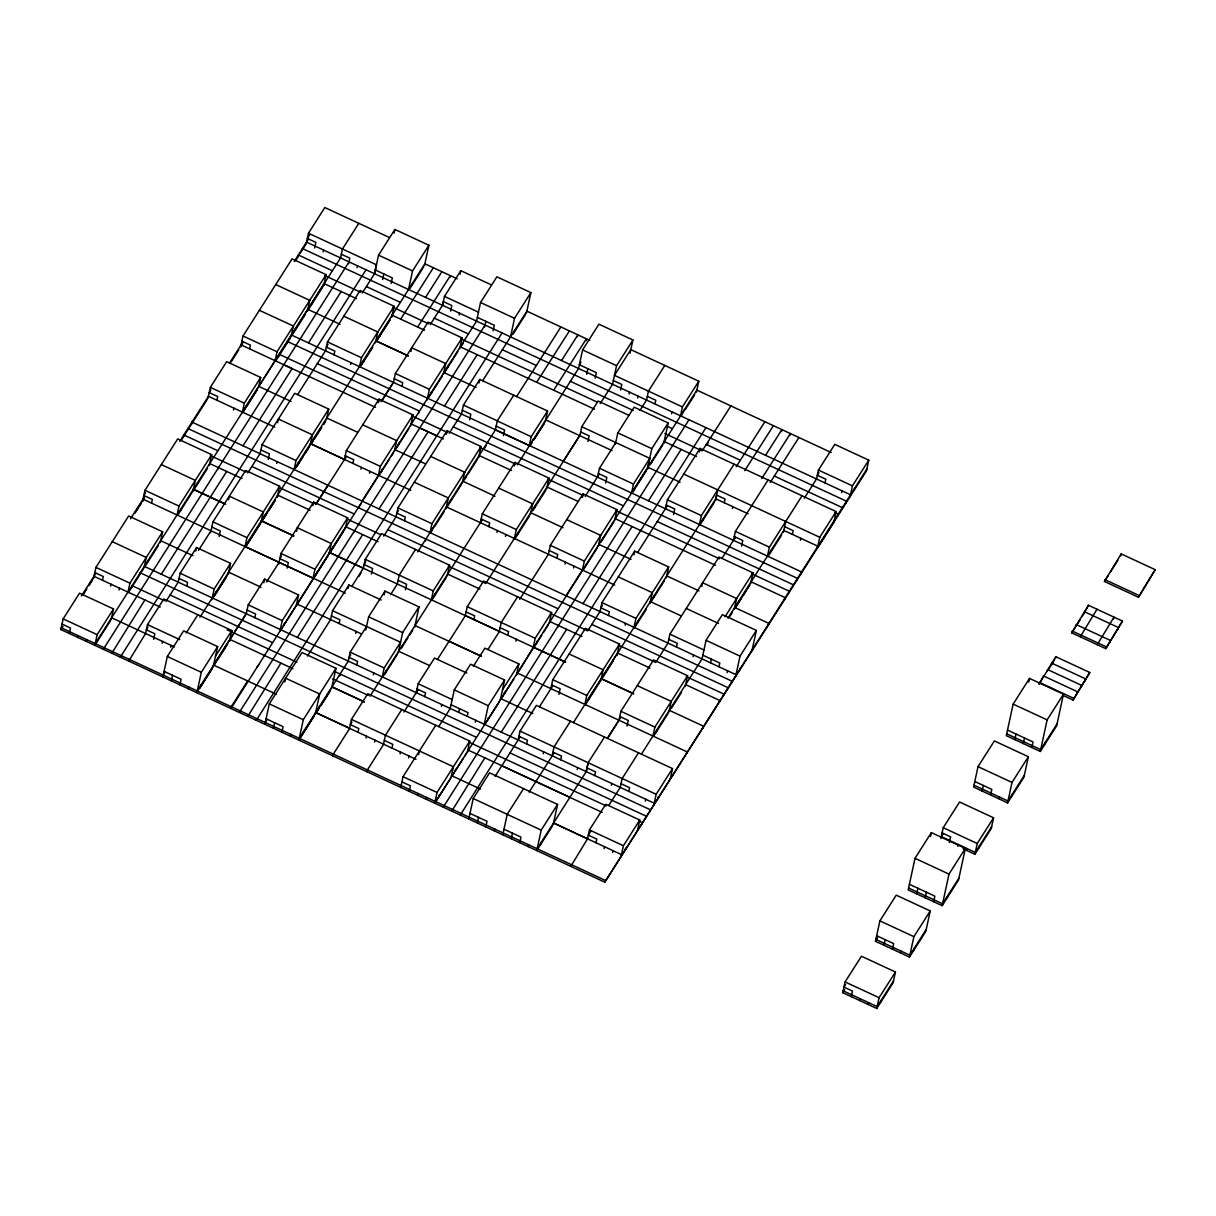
<?xml version="1.0" encoding="UTF-8"?>
<svg xmlns="http://www.w3.org/2000/svg" width="1216" height="1216" viewBox="0 0 1216 1216"><rect width="100%" height="100%" fill="white"/><g stroke="black" fill="none" stroke-linecap="round" stroke-linejoin="round"><path stroke-width="1.5" d="M111.188 619.734L113.514 608.958L79.511 593.18L63.156 618.883L60.83 629.645L62.746 626.62M69.327 633.597L70.528 628.018L62.031 624.082M77.824 637.534L78.234 635.679M93.541 578.132L93.951 576.278L160.223 607.058M93.602 578.147L95.927 567.37L128.638 515.979L162.64 531.772L160.299 542.534M86.321 641.486L86.731 639.631M102.509 580.23L103.299 576.521L94.802 572.569M94.833 645.438L97.158 634.661L113.514 608.958M110.595 586.036L111.006 584.182M103.314 649.253L349.038 261.881M119.092 589.988L119.502 588.134M142.576 501.007L144.506 497.982L142.652 501.068L143.002 499.168L345.298 593.119M142.652 501.068L144.978 490.291L177.688 438.9L211.69 454.678L209.258 465.454M111.826 653.19L144.917 599.944M127.999 592.07L129.93 583.163L162.64 531.772M131.602 587.495L132.088 585.656L164.297 600.643M151.559 503.15L152.35 499.442L143.853 495.49L145.494 492.921M120.323 657.142L366.046 269.77M143.868 568.222L144.278 566.352L654.238 803.198M144.354 566.382L146.285 557.46L112.282 541.682M148.033 561.807L148.443 559.953M129.185 659.209L128.774 661.063L145.57 633.536L147.486 624.614L163.841 598.926L231.83 630.511L229.49 641.288L229.854 639.388L292.828 668.633M183.434 436.818L183.844 434.963L217.831 450.756M187.522 430.388L187.933 428.534L731.91 681.142L731.5 682.997M191.611 423.974L192.082 421.998M177.05 514.991L178.98 506.084L211.69 454.678M180.743 510.431L181.138 508.562M153.657 639.342L154.873 633.764L146.361 629.812L148.002 627.243M208.042 398.164L210.338 387.372L226.693 361.669L260.68 377.462L258.765 386.369L291.065 401.432M192.934 491.127L193.344 489.258L225.644 504.26L193.329 489.273M192.994 491.158L195.335 480.381L161.333 464.603M162.154 643.279L162.564 641.425M197.083 484.728L197.494 482.874M216.904 400.231L217.71 396.522L209.213 392.57L210.839 390.002M260.999 587.222L228.669 572.204L228.274 574.089L230.523 563.327L196.521 547.534L180.166 573.238L178.235 582.145L165.999 601.434M162.898 676.932L167.306 656.503L183.662 630.8L217.664 646.593L213.15 666.976M170.666 647.231L171.061 645.377M186.732 586.097L187.538 582.388L179.041 578.436M195.746 551.106L196.521 547.534M323.76 285.41L326.086 274.649L292.083 258.856L243.033 335.996L240.707 346.758L242.622 343.733M171.395 680.884L172.596 675.306M217.786 469.376L218.211 467.476M233.502 409.99L233.913 408.12M249.599 348.855L250.405 345.131L241.908 341.194M210.611 532.623L212.952 521.862L245.647 470.455L279.65 486.248L277.37 497.086M179.892 684.821L181.093 679.258L164.099 671.369M260.68 377.462L244.325 403.165L242.41 412.072L324.155 283.556M246.088 407.512L246.498 405.642M219.123 536.575L220.324 530.997L211.827 527.06M228.532 499.73L229.307 496.158L263.294 511.951L261.014 522.789M188.389 688.773L188.799 686.918M211.827 599.792L214.168 589.03L230.523 563.327M215.916 593.378L216.326 591.508M196.901 692.725L201.309 672.296L217.664 646.593M200.99 686.295L201.385 684.441M275.105 360.696L277.035 351.774L326.086 274.649M297.966 256.834L298.361 254.98L332.363 270.773M278.798 356.182L279.194 354.266L313.196 370.105M302.054 250.42L302.45 248.566L846.412 501.19L846.017 503.059M260.102 453.644L262.033 444.737L294.728 393.3L328.73 409.093L326.374 419.839M389.409 237.53L324.824 207.526L308.469 233.229L306.128 243.99L300.352 253.065M217.634 658.692L214.776 664.407M286.976 343.322L287.386 341.468L797.346 578.314L796.951 580.169M245.024 546.562L246.939 537.654L279.65 486.248M291.065 336.893L293.39 326.07L259.388 310.293M248.702 541.986L249.113 540.132M295.138 330.418L295.549 328.563M268.204 459.45L269.405 453.887L260.908 449.935M314.64 247.942L315.841 242.364L307.344 238.427L309.791 234.566M277.613 422.606L278.373 419.003L312.39 434.826M307.435 311.19L309.73 300.352L275.728 284.559M265.058 516.298L265.453 514.444M276.701 463.402L277.111 461.548M311.494 304.684L311.889 302.83M323.137 251.894L323.532 250.025M197.296 690.87L246.255 613.73L248.231 604.854L264.586 579.15L298.574 594.943L296.248 605.705M230.903 708.518L476.566 321.1L480.533 302.51L496.888 276.807L530.89 292.6L526.482 313.029M277.278 496.964L277.674 495.11L310.08 510.234M323.79 285.486L324.186 283.632L356.486 298.634M254.798 617.713L255.603 613.989L247.106 610.052M263.811 582.707L264.586 579.15M239.324 712.409L485.062 325.052M294.105 469.437L296.035 460.53L328.73 409.093M340.526 257.929L342.456 249.006L358.811 223.318M297.798 464.862L298.194 463.007M278.692 564.239L280.957 553.447L313.667 502.041L347.654 517.834L345.329 528.61M325.523 350.846L327.454 341.924L360.149 290.502L394.151 306.28L391.765 317.057L392.251 315.202M247.821 716.361L280.926 663.115M348.642 263.735L349.828 258.157L341.331 254.22M310.065 445.588L312.375 434.796M314.138 439.143L314.534 437.289M287.128 568.161L288.329 562.582L279.832 558.646L281.474 556.077M334.02 354.783L334.826 351.074L326.329 347.122L327.97 344.554M296.537 531.316L297.312 527.744L331.314 543.537L328.974 554.314M256.318 720.313L502.071 332.941M357.124 267.672L357.534 265.818M279.893 631.408L282.218 620.646L298.574 594.943M283.982 624.978L284.392 623.124M264.89 724.326L269.298 703.897L302.009 652.506L336.011 668.298L331.497 688.712M312.892 505.613L313.667 502.041M296.43 605.644L345.739 526.756M350.618 364.542L351.029 362.687M273.387 728.278L274.588 722.699M284.863 681.918L285.654 678.209L319.656 694.002L315.233 714.43M457.186 278.798L424.886 263.796L424.475 265.65L428.898 245.237L394.896 229.444L378.541 255.147L374.528 273.722L362.277 292.995M347.654 517.834L314.959 569.24L313.029 578.147L245.054 546.516M359.526 366.624L361.456 357.717L394.151 306.28M281.884 732.23L283.085 726.651L266.091 718.762M316.722 573.572L317.118 571.718M363.219 362.064L363.614 360.21M382.63 279.513L383.83 273.95M410.719 425.767L413.03 414.945L379.027 399.152L346.332 450.589L344.402 459.496L310.506 443.673L410.719 490.291M394.106 233.153L394.896 229.444M290.381 736.166L290.791 734.312M375.486 342.79L377.796 331.983L343.794 316.206M333.062 547.884L333.473 546.03M379.559 336.33L379.954 334.476M391.126 283.465L392.327 277.902L375.334 269.998L374.528 273.722L376.458 264.799L308.469 233.229M352.898 463.448L353.704 459.724L345.207 455.787M298.893 740.118L303.301 719.69L336.011 668.298M302.982 733.689L303.377 731.834M361 469.239L361.395 467.385M381.186 599.99L348.901 584.987L332.546 610.69L330.615 619.598L307.45 656.032M378.267 402.709L379.027 399.152M353.795 532.532L354.221 530.632M315.309 714.446L315.719 712.53L349.722 728.323L333.336 754.148M408.53 289.499L412.543 270.94L428.898 245.237M369.497 473.191L369.907 471.337M319.732 706.146L316.874 711.862M412.224 284.939L412.619 283.085M339.112 623.55L339.918 619.826L331.421 615.889M348.126 588.544L348.901 584.987M393.437 382.432L395.367 373.51L428.078 322.088L462.065 337.881L459.815 348.658M378.404 475.289L380.334 466.366L413.03 414.945M382.082 470.714L382.493 468.859M401.949 386.369L402.739 382.66L394.242 378.708M351.789 586.416L363.341 568.206L365.226 559.33L381.581 533.626L449.586 565.212L447.245 575.974M410.947 351.378L411.722 347.791L445.725 363.599L443.399 374.376M348.262 661.094L350.193 652.186L366.548 626.483M394.364 451.47L396.674 440.648L362.672 424.855M355.71 633.293L356.106 631.438M398.438 444.98L398.833 443.126M371.397 574.043L372.598 568.48L364.101 564.528L365.727 561.959M332.941 756.002L333.366 754.026M356.759 665.046L357.565 661.322L349.068 657.385L350.71 654.816M365.773 630.04L368.63 616.801L384.986 591.098L418.988 606.89L414.595 627.41M349.509 728.338L351.439 719.416L367.794 693.713L469.756 741.061L467.491 751.807M396.021 516.83L397.951 507.923L447.032 430.738L481.034 446.53L478.724 457.353M418.897 412.862L419.292 411.008L317.315 363.645M430.251 324.566L442.518 305.292L443.323 301.583L451.835 305.52L450.619 311.098M449.981 277.506L450.376 275.637L417.666 327.043M384.195 594.822L384.986 591.098M427.044 400.079L429.37 389.302L462.065 337.881M358.006 732.275L358.811 728.566L350.314 724.614L351.956 722.046M431.133 393.65L431.528 391.795M404.518 520.782L405.323 517.058L396.826 513.122L398.453 510.538M373.358 674.789L373.768 672.934M460.043 274.238L460.803 270.682L491.401 284.894M366.107 738.082L366.518 736.227M447.473 367.916L447.883 366.062M459.131 315.05L459.526 313.181M382.265 676.886L384.195 667.964L400.55 642.261L332.546 610.69M385.943 672.311L386.354 670.457M405.399 589.836L406.6 584.273L398.103 580.321M366.974 771.841L367.338 769.926M374.604 742.034L375.014 740.179M398.225 653.068L402.633 632.594L418.988 606.89M446.257 434.294L447.032 430.738M402.314 646.593L402.709 644.738M425.554 540.907L425.919 539.038M383.511 744.131L385.442 735.209L401.797 709.506M430.008 532.623L431.938 523.701L481.034 446.53M434.097 526.194L431.254 531.909M545.239 421.754L547.565 410.993L479.788 379.407L463.433 405.095L461.502 414.018L449.175 433.261M392.008 748.068L392.814 744.359L384.317 740.407M484.667 326.906L485.822 321.313M445.968 508.774L448.324 497.952L414.306 482.22M450.087 502.299L450.498 500.445M469.604 419.824L470.805 414.246L462.308 410.294M369.998 696.221L431.391 599.838L433.23 590.915L449.586 565.212M479.013 382.964L479.788 379.407M400.11 753.874L400.505 752.02M434.978 595.247L435.389 593.393M493.118 330.828L494.319 325.265L477.326 317.361M416.252 692.664L418.167 683.757L434.522 658.054L466.822 673.056M462.338 483.071L464.679 472.218M466.442 476.566L466.838 474.711M400.718 787.451L403.043 776.674L435.754 725.283M400.961 787.634L401.371 785.779M408.606 757.826L409.017 755.972M424.749 696.616L425.554 692.892L417.042 688.955M478.678 457.322L479.074 455.468L511.434 470.501M409.214 791.403L410.415 785.825L401.918 781.873M418.669 754.574L419.398 750.971M510.522 336.862L514.535 318.303L530.89 292.6M514.216 332.302L514.611 330.448M417.711 795.34L418.122 793.486M480.381 522.698L482.311 513.79L515.022 462.354L549.009 478.146L546.683 488.923M441.347 706.359L441.742 704.505M503.394 435.617L504.594 430.054L496.098 426.102M465.318 615.615L467.248 606.708L483.603 581.005L551.562 612.56L549.237 623.337M426.223 799.292L426.618 797.438M488.893 526.65L489.683 522.941L481.186 518.989M500.202 700.416L504.61 679.987L470.607 664.194L454.252 689.898L450.239 708.457L438.778 726.499M473.814 619.567L474.62 615.843L466.123 611.906M434.72 803.244L437.046 792.467L469.756 741.061M434.781 803.183L696.89 390.123L831.197 452.504M438.809 796.814L439.204 794.96M496.979 532.456L497.39 530.602M458.736 712.409L459.542 708.7M514.246 465.926L515.022 462.354M443.278 807.135L688.97 419.748M451.075 777.541L453.401 766.764L351.439 719.416M505.476 536.408L505.886 534.538M455.164 771.111L455.559 769.257M467.233 716.361L468.038 712.637L451.045 704.748M547.565 410.993L531.21 436.696L529.294 445.603L495.292 429.81L497.435 420.888L463.433 405.095M451.79 811.087L484.88 757.842M533.383 439.174L529.705 446.181M514.383 538.49L516.314 529.583L549.009 478.146M475.334 722.152L475.73 720.298M518.077 533.93L518.472 532.061M499.32 631.408L501.22 622.486L517.606 596.798M460.286 815.024L705.964 427.637M484.226 724.25L488.254 705.69L504.61 679.987M530.343 514.642L532.654 503.85M487.92 719.674L488.315 717.82M534.417 508.197L534.812 506.342M507.786 635.345L508.592 631.621L500.095 627.684M468.783 818.976L473.222 798.532L489.577 772.829L557.551 804.43L553.113 824.934M577.494 336.726L577.889 334.856L561.534 360.559M504.29 693.986L504.701 692.132M515.888 641.136L516.283 639.282M477.31 822.913L478.511 817.334M630.025 353.202L632.928 339.994L598.926 324.201L582.57 349.904L578.558 368.478L517.21 464.862M585.99 340.662L586.386 338.808L553.66 390.214M516.557 674.713L518.882 663.936L484.895 648.158L473.343 666.292M516.678 674.789L533.429 647.231M485.807 826.85L487.008 821.286L470.014 813.398M586.659 374.285L587.86 368.706M614.673 520.494L617.044 509.686L583.042 493.894L550.346 545.33L548.416 554.238L519.734 599.26M551.562 612.56L535.207 638.263L533.292 647.186L565.607 662.142L329.338 552.429M494.304 830.802L494.714 828.947M579.834 435.647L581.75 426.74L598.105 401.037L628.718 415.249M536.97 642.61L537.381 640.756M595.156 378.222L596.357 372.658L579.363 364.754L580.99 362.186M556.913 558.19L557.718 554.481L549.222 550.529M518.122 740.012L520.053 731.09L536.408 705.386L672.524 768.588L670.183 779.365M502.786 834.769L507.224 814.325M587.921 441.454L589.137 435.875L580.64 431.938M565.014 563.996L565.41 562.142M526.619 743.949L527.425 740.24L518.928 736.288M582.266 497.466L583.042 493.894M511.282 838.721L512.483 833.142M557.749 627.258L558.174 625.358M632.928 339.994L616.573 365.697L612.56 384.271L600.248 403.514M573.511 567.948L573.906 566.094M550.848 688.59L552.763 679.683L585.474 628.292L619.476 644.07L617.15 654.846M597.542 477.174L599.473 468.266L615.828 442.563M519.779 842.658L520.98 837.094L503.986 829.206M620.616 390.047L621.817 384.484L613.32 380.532M617.044 509.686L584.334 561.123L582.418 570.03L566.063 595.734M543.218 753.707L543.628 751.853M586.097 565.47L586.507 563.616M558.934 694.397L560.15 688.834L551.638 684.882M605.644 482.98L606.845 477.417L598.348 473.465M528.276 846.61L528.686 844.755M615.402 444.007L617.819 432.866L634.174 407.162L668.177 422.955L663.754 443.384L664.164 441.53M629.113 393.999L629.523 392.145M529.127 792.133L552.216 755.881L554.055 746.882L570.471 721.21M598.318 546.197L600.689 535.39L566.686 519.597M602.452 539.737L602.847 537.882M536.788 850.562L541.196 830.133L557.551 804.43M540.877 844.132L541.272 842.278M637.61 397.951L638.02 396.082M560.698 759.772L561.503 756.063L553.006 752.111M600.05 611.526L601.966 602.619L634.676 551.182L668.663 566.975L666.322 577.782M619.476 644.07L586.766 695.476L584.835 704.383L617.546 652.992M581.75 426.74L649.815 458.356L633.46 484.059L631.545 492.966L647.9 467.263M588.529 699.808L588.924 697.954M608.547 615.478L609.353 611.754L600.841 607.818L602.482 605.249M655.014 403.986L655.819 400.277L647.322 396.325M577.296 769.53L577.691 767.676M600.886 680.61L603.121 669.773L569.118 653.98M668.177 422.955L651.822 448.658L647.398 469.087L647.809 467.233L680.094 482.22M647.49 469.118L649.815 458.356M651.487 462.658L651.898 460.803M537.183 848.707L586.203 771.658L588.118 762.706L604.519 737.033M586.234 771.643L588.164 762.736M633.901 554.754L634.676 551.182M570.76 866.385L587.541 838.797L589.426 829.95L605.781 804.247L639.768 820.04L637.458 830.802M617.242 654.907L617.637 653.053L649.937 668.055M625.146 625.222L625.541 623.367M671.612 413.744L672.007 411.89M594.746 775.595L595.536 771.871L587.039 767.934M634.038 627.319L635.968 618.397L668.663 566.975M680.504 415.826L682.434 406.919L698.79 381.216L630.8 349.63L614.445 375.334L682.434 406.919M637.731 622.744L638.126 620.89M684.593 409.412L681.75 415.112M685.246 686.493L687.587 675.716L653.585 659.923L620.89 711.314L618.959 720.222L607.438 738.37L620.874 717.182M665.441 508.714L667.371 499.806L700.082 448.4L836.122 511.586L833.796 522.363L817.441 548.051L819.766 537.29L836.122 511.586M595.992 842.81L596.798 839.086L588.301 835.149L590.748 831.288M649.982 603.44L652.308 592.678L618.321 576.886M611.344 785.338L611.739 783.484M696.464 391.993L698.79 381.216M654.071 597.01L654.482 595.156M627.061 726.028L628.262 720.465L619.765 716.513M673.542 514.52L674.743 508.957L666.246 505.005M604.094 848.616L604.489 846.746M620.236 787.436L622.166 778.498L638.522 752.795M62.73 626.498L60.8 629.523L604.778 882.162L866.856 469.072M612.59 852.553L613.001 850.698M628.748 791.358L629.554 787.649L621.042 783.697M621.087 856.505L623.413 845.728L639.768 820.04M750.682 583.65L752.962 572.812L718.975 557.034L669.91 634.159L667.979 643.082L655.728 662.416L618.336 645.042M625.176 850.075L625.586 848.221M652.962 736.014L654.877 727.107L687.587 675.716M699.443 524.506L701.358 515.599L734.084 464.193M656.64 731.454L657.05 729.6M703.122 519.931L703.532 518.077M676.476 647.018L677.282 643.31L668.785 639.358M645.346 801.116L645.742 799.262M641.546 824.387L641.942 822.518L638.537 820.952M645.635 817.958L646.03 816.103L510.036 752.932M668.891 712.196L671.232 701.404L637.23 685.626M717.729 489.896L715.418 500.673L716.604 495.094L725.101 499.031L724.295 502.755M649.724 811.528L650.119 809.674L140.174 572.782L139.779 574.651L143.047 569.498M653.813 805.098L656.169 794.291L672.524 768.588M701.845 586.325L702.605 582.738L736.622 598.546L734.297 609.322L734.707 607.498L768.71 623.291L768.314 625.146M657.932 798.638L658.327 796.769M693.074 656.777L693.485 654.922M732.397 508.562L732.792 506.692M751.944 650.834L756.382 630.42L722.395 614.627L706.04 640.33L702.027 658.89L641.394 754.163M686.538 753.662L686.934 751.807L516.952 672.843M768.071 479.97L735.406 531.377L733.476 540.284L735.391 537.259M710.524 662.842L711.33 659.133M741.578 546.09L742.778 540.527L734.282 536.575M702.894 727.989L703.289 726.104L669.302 710.326M719.021 666.794L719.826 663.07L702.818 655.181M738.37 602.862L738.766 601.008M719.249 702.286L719.644 700.431L685.642 684.638M727.122 672.6L727.518 670.73M723.322 695.856L723.733 694.002L686.326 676.628M781.493 431.467L781.903 429.613L765.548 455.316M727.411 689.426L727.822 687.572L591.827 624.416M735.589 676.582L740.027 656.123L756.382 630.42M790.005 435.419L790.4 433.565L761.748 478.526M739.708 670.122L740.103 668.253M767.478 556.077L769.394 547.17L802.058 495.763M771.157 551.517L771.567 549.647M783.438 532.274L785.749 521.466M792.346 534.356L793.151 530.647L784.654 526.695M784.685 599.442L785.065 597.588L751.062 581.795M788.774 593.013L789.169 591.158L751.777 573.8M800.447 540.162L800.842 538.308M792.862 586.598L793.258 584.744L657.263 521.573M604.762 882.178L866.461 470.926L868.786 460.165L834.784 444.372L818.429 470.075L816.514 478.982L804.247 498.256M801.435 571.885L801.04 573.739L801.435 571.885L291.475 335.038M825.01 482.934L825.816 479.21L817.304 475.274L818.946 472.705M821.53 541.637L821.94 539.782M841.609 492.678L842.004 490.823M837.839 515.903L838.234 514.049L834.845 512.468M841.928 509.474L842.323 507.619L774.334 476.049M850.106 496.63L852.431 485.853L868.786 460.165M854.194 490.2L854.59 488.346M842.764 992.682L845.09 981.92L861.445 956.217L895.447 972.01L893.106 982.771L876.751 1008.474L842.764 992.682L844.679 989.672M851.261 996.634L852.462 991.07L843.965 987.118L845.591 984.55M859.758 1000.586L860.153 998.731M875.474 941.29L879.882 920.862L896.238 895.158L930.24 910.951L925.817 931.365L909.462 957.068L875.474 941.29L877.39 938.266M868.254 1004.538L868.665 1002.668M883.971 945.227L885.172 939.664M876.751 1008.474L879.092 997.713L895.447 972.01M880.84 1002.06L881.25 1000.19M892.468 949.179L893.669 943.616L876.675 935.712M915.01 858.314L908.185 889.884L942.172 905.677L958.527 879.974L965.352 848.403L931.365 832.61L915.01 858.314L948.997 874.106L942.172 905.677M900.965 953.131L901.375 951.277M916.682 893.821L917.882 888.258M930.559 836.334L931.365 832.61M909.462 957.068L913.885 936.654L930.24 910.951M913.55 950.654L913.961 948.799M925.178 897.773L926.379 892.21M940.895 838.478L943.221 827.701L959.576 801.998L993.578 817.79L991.238 828.567L974.882 854.27L962.996 848.738M933.675 901.725L934.876 896.146L909.386 884.306M949.392 842.43L950.593 836.851L942.096 832.899M946.261 899.247L946.671 897.393M957.889 846.366L958.284 844.512M978.014 766.642L973.606 787.071L1007.593 802.864L1023.948 777.161L1028.371 756.732L994.369 740.939L978.014 766.642L1012.016 782.435L1007.593 802.864M966.386 850.318L966.796 848.464M982.102 791.023L983.303 785.445M974.882 854.27L977.223 843.494L993.578 817.79M978.971 847.841L979.382 845.986M990.599 794.96L991.8 789.397L974.806 781.508M1013.141 704.11L1006.316 735.665L1040.303 751.458L1056.658 725.754L1063.483 694.184L1029.496 678.406L1013.141 704.11L1047.128 719.887L1040.303 751.458M999.096 798.912L999.506 797.058M1014.813 739.617L1016.014 734.038M1028.69 682.115L1029.496 678.406M1011.682 796.434L1012.092 794.58M1023.31 743.569L1024.51 737.99M1062.814 695.309L1073.029 700.051L1089.779 672.494L1055.777 656.701L1039.026 684.258L1043.51 675.974L1077.513 691.767L1077.118 693.622M1047.204 671.414L1047.599 669.56L1081.602 685.353L1081.206 687.207M1031.806 747.506L1033.022 741.942L1007.517 730.102M1051.293 664.985L1051.688 663.13L1085.69 678.923L1085.295 680.778M1055.382 658.555L1055.777 656.701M1044.392 745.028L1044.802 743.174M1071.737 632.852L1088.487 605.294L1122.49 621.087L1105.739 648.645L1071.737 632.852L1080.37 619.294M1075.826 626.438L1076.221 624.583L1110.223 640.361L1109.828 642.23M1084.003 613.578L1084.398 611.724L1118.401 627.517L1118.006 629.371M1080.234 636.804L1096.984 609.246M1088.487 605.294L1082.179 616.436M1073.029 700.051L1089.779 672.494M1104.447 581.461L1121.198 553.903L1155.2 569.681L1138.45 597.238L1104.447 581.461L1108.293 575.411M1097.227 644.708L1113.993 617.135L1113.582 619.005M1120.802 555.758L1121.198 553.903M1105.739 648.645L1122.49 621.087M1138.45 597.238L1155.2 569.681M442.518 305.292L444.448 296.385L460.803 270.682M699.306 451.957L700.082 448.4M817.395 548.036L817.79 546.182L783.788 530.389M81.442 595.931L95.927 573.268M130.492 518.822L143.002 499.168M179.755 441.393L208.438 396.294L274.71 427.135M229.596 363.037L243.033 341.878M294.272 261.41L308.454 239.111M82.931 594.746L86.777 588.696L82.962 594.761M181.062 440.542L187.796 429.947M188.343 429.111L207.085 399.669M231.086 361.912L238.807 349.767M295.503 260.695L298.437 256.09M137.788 508.577L134.9 513.106L141.618 502.527L139.718 505.552M95.228 643.583L340.541 257.929M95.638 644.146L110.215 621.102M128.334 592.633L139.232 575.639M144.841 566.702L158.414 545.498M178.281 514.277L191.976 492.617M193.815 489.866L207.465 468.418M242.82 412.65L245.267 408.789M246.802 406.433L257.397 389.743M275.667 361.076L290.244 338.185M292.691 334.278L305.52 314.108M308.226 309.837L322.818 286.9M161.272 574.256L226.678 471.458M243.063 445.725L292.114 368.646L283.617 364.694M308.469 342.927L341.194 291.521M198.482 550.392L211.037 530.738M247.79 472.902L260.057 453.614M297.57 394.683L325.493 350.786M186.276 632.867L197.843 614.703M163.172 675.002L165.102 671.977M199.971 617.211L424.886 263.796M227.24 575.578L213.758 596.767L226.343 577.098M246.498 545.361L259.966 524.187M261.896 521.162L266.699 513.608M268.63 510.583L275.363 500.004M295.564 468.251L303.255 456.152M305.186 453.127L309.031 447.078M310.962 444.053L321.541 427.424M323.456 424.399L325.386 421.39L323.517 424.399M360.985 365.438L372.522 347.305M376.382 341.255L381.186 333.686M383.116 330.676L389.85 320.082M410.05 288.344L423.533 267.14M246.255 545.847L260.026 524.202M261.79 521.436L275.439 499.989M296.582 466.762L309.138 447.047M310.87 444.281L313.318 440.42M314.853 438.003L321.693 427.272M360.757 365.91L372.658 347.214M376.291 341.468L389.941 320.021M400.672 319.154L433.382 267.748M425.524 297.403L441.879 271.7M215.475 656.214L231.83 630.511M246.24 613.715L213.499 665.091L276.488 694.321M328.031 485.199L315.765 504.473L346.423 456.456M266.547 581.962L279.194 562.294M199.682 688.15L212.192 668.496L199.348 688.864M218.181 659.072L227.605 644.237M231.298 706.663L247.654 680.96M362.11 501.007L378.465 475.304M256.713 667.614L258.719 664.635M281.823 628.383L295.306 607.194M314.26 577.433L328.031 555.788M330.615 551.73L343.444 531.574M359.176 506.707L360.848 504.123M379.909 474.134L389.637 458.858M391.461 455.985L393.406 452.914M396.279 448.446L408.819 428.67M428.67 397.51L442.472 375.866M444.205 373.069L457.854 351.606M461.396 346.074L463.083 343.52M297.282 637.427L362.687 534.63M379.073 508.896L428.123 431.802M444.478 406.098L477.189 354.692M265.225 722.395L267.155 719.37M383.739 536.104L396.066 516.785M482.646 380.73L526.878 311.159L589.79 340.389M359.085 576.186L361 573.07M513 334.187L525.525 314.503M415.583 549.419L399.213 575.122L397.298 584.03L390.594 594.654M513.79 395.185L497.222 420.903L531.21 436.696M299.288 738.264L348.262 661.154M417.742 551.882L495.49 429.795M516.648 396.522L560.88 326.967M299.744 738.538L314.184 715.859L302.738 734.069M317.072 711.33L318.987 708.305M320.918 705.28L330.539 690.156M434.644 526.558L444.083 511.738M446.941 507.224L461.411 484.5M464.254 480.001L466.199 476.946M468.099 473.951L477.736 458.797M484.409 448.339L486.081 445.786M299.698 738.826L302.161 734.981M320.264 706.511L329.703 691.691M536.666 382.31L569.392 330.919M431.3 599.822L482.311 519.673M384.317 674.88L397.267 654.512M401.098 648.538L407.968 637.701M409.762 634.934L412.68 630.283M432.531 599.108L446.318 577.433M529.902 445.907L531.939 442.882M563.312 461.305L579.667 435.602L485.746 583.467L448.385 566.124M403.955 711.998L418.167 689.639M437.426 659.452L465.424 615.615L499.426 631.408L487.89 649.587M367.369 769.986L383.694 744.222M514.946 538.794L529.386 516.101M532.775 510.766L545.741 490.398M664.802 365.423L648.447 391.126L646.517 400.049L639.981 410.309M599.23 474.073L585.185 496.417M502.527 689.639L518.882 663.936M436.635 800.219L450.178 779M451.896 776.249L454.343 772.403M455.878 769.986L462.718 759.255M464.542 756.367L466.518 753.312M485.473 723.535L499.244 701.89M501.843 697.847L513.73 679.166M534.523 646.471L541.698 635.193M543.461 632.411L548.279 624.826M582.935 570.38L597.421 547.671M600.81 542.306L613.776 521.938M632.776 492.252L635.223 488.406M635.846 487.221L646.441 470.592M650.286 464.542L662.811 444.858M685.14 409.777L694.579 394.957M501.235 732.138L566.641 629.356M583.026 603.622L632.077 526.528M648.432 500.825L681.158 449.418M495.14 776.34L520.053 736.987M539.418 706.785L552.87 685.611M600.02 611.496L587.738 630.83L553.766 614.992M637.534 552.566L667.371 505.689M730.892 405.916L702.194 450.862L664.848 433.519M706.754 445.026L708.381 442.457M507.194 814.34L523.579 788.622M552.125 755.79L554.055 752.78M573.405 722.578L715.814 498.818L748.114 513.821M736.242 466.686L764.894 421.709M585.261 704.961L599.853 682.024M602.422 677.981L613.366 660.774M634.463 627.882L646.228 609.398M650.94 601.966L664.453 580.701M699.854 525.084L714.446 502.147M744.739 470.622L773.406 425.661M721.985 558.296L735.376 537.274M770.245 482.463L782.511 463.19M782.542 463.205L798.897 437.502M538.414 847.993L552.201 826.333M725.07 616.694L752.962 572.812M608.76 805.448L620.206 787.451M727.974 618.078L783.834 530.374M735.102 608L749.694 585.063M654.193 735.3L667.964 713.655M671.354 708.32L681.492 692.406M729.494 616.907L732.412 612.286M735.27 607.848L741.061 598.758M742.976 595.749L745.879 591.204M747.779 588.194L749.725 585.154M767.889 556.654L781.538 535.192M877.8 936.411L875.87 939.421L909.872 955.214L926.227 929.51M943.221 833.598L941.29 836.623L975.293 852.416L991.648 826.713M1048.025 670.122L1054.561 659.847M1110.223 572.386L1117.914 560.287M948.997 874.106L965.352 848.403M1047.128 719.887L1063.483 694.184M1012.016 782.435L1028.371 756.732M893.517 980.917L877.162 1006.62L843.159 990.827M958.938 878.104L942.582 903.807L908.58 888.03M1024.358 775.306L1008.003 801.01L974.001 785.217M1057.069 723.9L1040.714 749.603L1006.711 733.81M1104.842 579.591L1138.845 595.384M378.541 255.147L412.543 270.94M480.533 302.51L514.535 318.303M582.57 349.904L616.573 365.697M444.448 296.385L478.45 312.178M818.429 470.075L852.431 485.853M306.538 242.136L850.501 494.775M366.366 286.566L400.353 302.358M434.34 318.151L468.342 333.929M502.345 349.722L536.332 365.514M570.35 381.307L633.247 410.506M667.234 426.299L672.342 428.67M706.329 444.463L740.331 460.256M324.87 275.622L360.574 292.205M392.874 307.207L428.564 323.775M460.849 338.778L596.858 401.934M392.175 315.202L424.551 330.205M460.195 346.788L594.487 409.169M664.118 441.499L696.449 456.517M1072.132 630.998L1106.134 646.79M617.819 432.866L651.822 448.658M683.726 474.103L819.766 537.29M375.957 340.83L408.257 355.832M307.83 309.335L340.13 324.338M375.896 340.906L408.196 355.908M443.84 372.506L476.14 387.494M545.695 419.87L612.134 450.65M327.454 341.924L361.456 357.717M395.367 373.51L429.37 389.302M599.473 468.266L633.46 484.059M667.371 499.806L701.358 515.599M735.406 531.377L769.394 547.17M1039.422 682.404L1073.424 698.197M453.264 426.831L623.261 505.78M243.033 335.996L277.035 351.774M313.226 370.059L379.498 400.854M411.814 415.857L447.503 432.486M479.773 447.473L515.523 464.071M547.778 479.058L583.482 495.626M615.782 510.629L719.462 558.798M241.102 344.903L375.44 407.299M411.114 423.913L443.414 438.915M547.109 487.023L577.691 501.266M615.083 518.639L715.373 565.212M419.611 427.865L436.62 435.754M430.677 456.441L464.679 472.249M498.651 488.057L532.669 503.88M326.785 418L357.443 432.197M394.759 449.616L425.372 463.813M462.718 481.171L495.034 496.219M530.754 512.726L563.054 527.729M598.728 544.342L631.028 559.33M666.733 575.913L699.033 590.915M210.338 387.372L244.325 403.165M346.332 450.589L380.334 466.366M482.311 513.79L516.314 529.583M550.346 545.33L584.334 561.123M686.265 608.456L718.565 623.458M446.378 506.905L614.673 585.018M650.378 601.616L681.006 615.813M706.04 640.33L740.027 656.123M262.033 444.737L296.035 460.53M397.951 507.923L431.938 523.701M601.966 602.619L635.968 618.397M669.91 634.159L703.912 649.952M192.022 422.119L736.014 674.682M251.879 466.473L353.856 513.836M387.828 529.674L557.825 608.623M246.103 472.097L210.353 455.605M278.388 487.114L314.062 503.682M346.378 518.685L380.395 534.478M550.346 613.472L553.736 615.053M209.684 463.57L242.014 478.526M345.694 526.726L378.009 541.698M447.655 574.104L479.955 589.091M549.647 621.452L581.978 636.409M943.221 827.701L977.223 843.494M365.226 559.33L433.23 590.915M467.248 606.708L535.207 638.263M293.74 535.891L261.44 520.889L293.725 535.922M329.338 552.414L363.341 568.206M144.978 490.291L178.98 506.084M212.952 521.862L246.939 537.654M280.957 553.447L314.959 569.24M552.763 679.683L586.766 695.476M620.89 711.314L654.877 727.107M449.038 641.212L481.338 656.214M414.975 625.51L481.369 656.321M368.63 616.801L402.633 632.594M160.634 540.664L192.934 555.651M296.628 603.82L361.289 633.855M398.62 651.214L429.233 665.41M500.597 698.546L532.897 713.549M454.252 689.898L488.254 705.69M180.166 573.238L214.168 589.03M248.231 604.854L282.218 620.646M350.193 652.186L384.195 667.964M418.167 683.757L452.17 699.534M520.053 731.09L656.169 794.291M879.882 920.862L913.885 936.654M170.088 595.004L272.065 642.367M334.947 671.627L476.049 737.139M95.927 567.37L129.93 583.163M227.179 629.842L296.902 662.234M332.561 678.832L368.296 695.43M468.555 741.988L606.237 805.95M332.074 686.888L364.374 701.89M467.871 749.953L569.878 797.316M331.907 686.858L364.207 701.86M501.858 765.791L602.148 812.364M147.486 624.614L179.786 639.616M589.426 829.95L623.413 845.728M111.568 617.758L174.466 646.958M451.531 775.641L480.442 789.047M587.541 838.797L553.538 823.004L621.513 854.62M315.719 712.591L416.024 759.286M473.222 798.532L541.196 830.133M167.306 656.503L201.309 672.296M269.298 703.897L303.301 719.69M63.156 618.883L97.158 634.661M403.043 776.674L437.046 792.467M845.09 981.92L879.092 997.713M61.226 627.79L605.158 880.323M340.039 673.983L339.644 675.853L340.085 674.014M92.553 579.637L88.707 585.671L92.583 579.637M393.467 382.356L381.201 401.63L393.482 382.371M544.297 423.244L533.702 439.903L544.327 423.229M633.597 693.713L601.297 678.71L633.582 693.743"/></g></svg>
